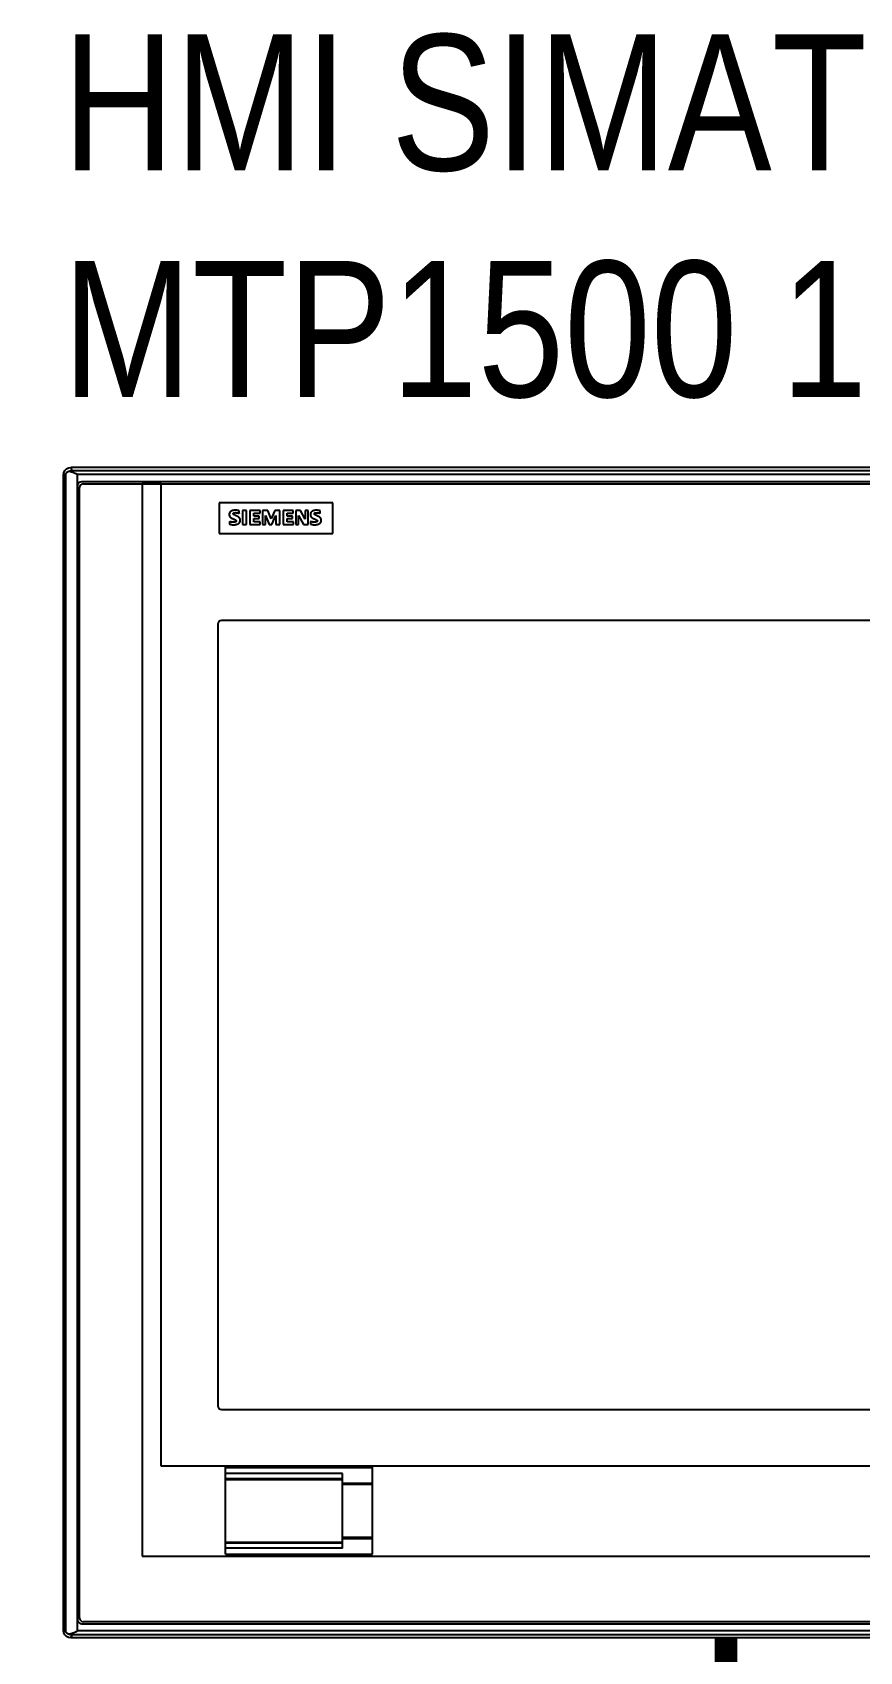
# Model space of a CAD drawing. Header units: inches. Extents: x 67578 to 72421, y -34894 to -31675.
# Drawn here: x 69810.4 to 69971.8, y -33950.2 to -33634.3 of the extents above; entities that cross this region are included whole.
import ezdxf

# ---------------------------------------------------------------- set-up
doc = ezdxf.new("R2010")
doc.units = ezdxf.units.IN
doc.header["$MEASUREMENT"] = 0
doc.linetypes.add('ACAD_ISO03W100', pattern=[30, 12, -18])
doc.layers.add('SI-General', color=7, linetype='Continuous', lineweight=5)
doc.layers.add('SI-TOPOLOGY-Ethernet', color=7, linetype='Continuous', lineweight=13, true_color=0x3cf000)
doc.styles.add('OPIS', font='ARIALN.TTF')

# ---------------------------------------------------------------- blocks, each defined once
blk = doc.blocks.new('Panel')
for p, q in [((-103.75, 0.08), (-103.75, 153.06)), ((-103.66, 152.72), (-103.75, 153.06)), ((-103.66, 152.72), (-103.66, 0.42)), ((-103.66, 152.72), (-103.66, 152.72)), ((-103.45, 153.26), (-103.45, -0.12)), ((-102.91, 153.58), (-102.89, 153.57)), ((-102.89, 153.57), (-102.87, 153.57)), ((-102.87, 153.57), (-102.86, 153.57)), ((-102.86, 153.57), (-102.84, 153.56)), ((-102.84, 153.56), (-102.82, 153.56)), ((-102.82, 153.56), (-102.8, 153.55)), ((-102.8, 153.55), (-102.79, 153.55)), ((-102.79, 153.55), (-102.77, 153.54)), ((-102.77, 153.54), (-102.74, 153.53)), ((-102.76, 154.07), (-102.64, 153.65)), ((102.76, 154.07), (-102.76, 154.07)), ((-102.74, 153.53), (-102.72, 153.52)), ((-102.72, 153.52), (-102.69, 153.51)), ((-102.66, 153.5), (-102.63, 153.49)), ((102.64, 153.65), (-102.64, 153.65)), ((-102.63, 153.49), (-102.6, 153.49)), ((-102.6, 153.49), (-102.58, 153.48)), ((-102.58, 153.48), (-102.55, 153.47)), ((-102.55, 153.47), (-102.52, 153.46)), ((-102.52, 153.46), (-102.5, 153.45)), ((-102.5, 153.45), (-102.47, 153.44)), ((-102.47, 153.44), (-102.44, 153.43)), ((-102.44, 153.43), (-102.42, 153.42)), ((-102.42, 153.42), (-102.39, 153.41)), ((-102.39, 153.41), (-102.37, 153.4)), ((-102.37, 153.4), (-102.34, 153.39)), ((-102.34, 153.39), (-102.31, 153.38)), ((-102.31, 153.38), (-102.29, 153.36)), ((-102.29, 153.36), (-102.26, 153.35)), ((-102.26, 153.35), (-102.23, 153.34)), ((-102.23, 153.34), (-102.22, 153.34)), ((-102.22, 153.34), (-102.2, 153.33)), ((-102.2, 153.33), (-102.18, 153.32)), ((-102.18, 153.32), (-102.16, 153.31)), ((-102.16, 153.31), (-102.15, 153.3)), ((-102.15, 153.3), (-102.13, 153.3)), ((-101.93, 153.15), (-101.93, 0)), ((101.93, 153.15), (-101.93, 153.15)), ((-101.86, 151.67), (-101.86, 1.47)), ((-101.6, 1.72), (-101.6, 151.42)), ((101.35, 152.18), (-101.35, 152.18)), ((-101.1, 151.92), (101.1, 151.92)), ((-93.3, 151.9), (-93.3, 9.92)), ((-90.8, 151.9), (-93.3, 151.9)), ((-90.8, 21.82), (-90.8, 151.92)), ((-83.1, 149.39), (-83.1, 145.34)), ((-68.05, 149.39), (-83.1, 149.39)), ((-80.46, 148), (-80.46, 148.35)), ((-80.05, 148.37), (-80.05, 146.54)), ((-79.48, 148.37), (-80.05, 148.37)), ((-79.48, 146.54), (-79.48, 148.37)), ((-79.05, 148.37), (-79.05, 146.54)), ((-77.71, 148.37), (-79.05, 148.37)), ((-78.53, 147.61), (-78.53, 148.04)), ((-78.53, 148.04), (-77.71, 148.04)), ((-77.71, 148.04), (-77.71, 148.37)), ((-77.36, 148.37), (-77.36, 146.54)), ((-76.69, 148.37), (-77.36, 148.37)), ((-76.21, 147.26), (-76.69, 148.37)), ((-75.76, 148.37), (-76.21, 147.26)), ((-75.09, 148.37), (-75.76, 148.37)), ((-75.09, 146.54), (-75.09, 148.37)), ((-74.66, 148.37), (-74.66, 146.54)), ((-73.3, 148.37), (-74.66, 148.37)), ((-74.12, 147.61), (-74.12, 148.04)), ((-74.12, 148.04), (-73.3, 148.04)), ((-73.3, 148.04), (-73.3, 148.37)), ((-72.97, 148.37), (-72.97, 146.54)), ((-72.36, 148.37), (-72.97, 148.37)), ((-71.72, 147.24), (-72.36, 148.37)), ((-71.72, 148.37), (-71.72, 147.24)), ((-71.33, 148.37), (-71.72, 148.37)), ((-71.33, 146.54), (-71.33, 148.37)), ((-69.73, 148.35), (-69.84, 148.37)), ((-69.73, 148), (-69.73, 148.35)), ((-68.05, 145.34), (-68.05, 149.39)), ((-81.76, 146.93), (-81.76, 146.58)), ((-80.05, 146.54), (-79.48, 146.54)), ((-79.05, 146.54), (-77.69, 146.54)), ((-77.8, 147.61), (-78.53, 147.61)), ((-78.53, 146.87), (-78.53, 147.32)), ((-78.53, 147.32), (-77.8, 147.32)), ((-77.69, 146.87), (-78.53, 146.87)), ((-77.8, 147.32), (-77.8, 147.61)), ((-77.69, 146.54), (-77.69, 146.87)), ((-77.36, 146.54), (-76.99, 146.54)), ((-76.99, 146.54), (-76.99, 147.71)), ((-76.99, 147.71), (-76.48, 146.52)), ((-76.48, 146.52), (-76.15, 146.52)), ((-76.15, 146.52), (-75.62, 147.73)), ((-75.62, 147.73), (-75.62, 146.54)), ((-75.62, 146.54), (-75.09, 146.54)), ((-74.66, 146.54), (-73.28, 146.54)), ((-73.4, 147.61), (-74.12, 147.61)), ((-74.12, 146.87), (-74.12, 147.32)), ((-74.12, 147.32), (-73.4, 147.32)), ((-73.28, 146.87), (-74.12, 146.87)), ((-73.4, 147.32), (-73.4, 147.61)), ((-73.28, 146.54), (-73.28, 146.87)), ((-72.97, 146.54), (-72.6, 146.54)), ((-72.6, 146.54), (-72.6, 147.71)), ((-72.6, 147.71), (-71.93, 146.54)), ((-71.93, 146.54), (-71.33, 146.54)), ((-71.02, 146.93), (-71.02, 146.58)), ((-83.1, 145.34), (-68.05, 145.34)), ((-83.3, 133.32), (-83.3, 29.82)), ((82.8, 133.82), (-82.8, 133.82)), ((-82.8, 29.32), (82.8, 29.32)), ((90.8, 21.82), (-90.8, 21.82)), ((-82.3, 10.17), (-82.3, 21.67)), ((-82.3, 21.67), (-62.8, 21.67)), ((-82.3, 21.65), (-62.8, 21.65)), ((-62.8, 10.17), (-62.8, 21.67)), ((-66.8, 20.87), (-82.3, 20.87)), ((-82.3, 20.17), (-66.8, 20.17)), ((-82.3, 20.05), (-66.8, 20.05)), ((-66.8, 10.98), (-66.8, 20.87)), ((-66.8, 19.59), (-62.8, 19.59)), ((-66.8, 19.42), (-62.8, 19.42)), ((-82.3, 11.78), (-66.8, 11.78)), ((-82.3, 11.68), (-66.8, 11.68)), ((-66.8, 10.98), (-82.3, 10.98)), ((-66.8, 12.43), (-62.8, 12.43)), ((-66.8, 12.26), (-62.8, 12.26)), ((-93.3, 9.92), (93.3, 9.92)), ((-82.3, 10.19), (-62.8, 10.19)), ((-82.3, 10.17), (-62.8, 10.17)), ((-103.75, 0.08), (-103.66, 0.42)), ((-103.66, 0.42), (-103.66, 0.42)), ((101.93, 0), (-101.93, 0)), ((-101.35, 0.96), (101.35, 0.96)), ((101.1, 1.22), (-101.1, 1.22)), ((-102.9, -0.43), (-102.92, -0.44)), ((-102.89, -0.43), (-102.9, -0.43)), ((-102.87, -0.42), (-102.89, -0.43)), ((-102.85, -0.42), (-102.87, -0.42)), ((-102.82, -0.41), (-102.85, -0.42)), ((-102.8, -0.4), (-102.82, -0.41)), ((-102.78, -0.4), (-102.8, -0.4)), ((-102.75, -0.39), (-102.78, -0.4)), ((-102.64, -0.51), (-102.76, -0.93)), ((102.76, -0.93), (-102.76, -0.93)), ((-102.73, -0.38), (-102.75, -0.39)), ((-102.71, -0.37), (-102.73, -0.38)), ((-102.69, -0.37), (-102.71, -0.37)), ((-102.66, -0.36), (-102.69, -0.37)), ((-102.64, -0.35), (-102.66, -0.36)), ((-102.62, -0.34), (-102.64, -0.35)), ((102.64, -0.51), (-102.64, -0.51)), ((-102.59, -0.33), (-102.62, -0.34)), ((-102.57, -0.33), (-102.59, -0.33)), ((-102.54, -0.31), (-102.57, -0.33)), ((-102.51, -0.3), (-102.54, -0.31)), ((-102.48, -0.29), (-102.51, -0.3)), ((-102.45, -0.28), (-102.48, -0.29)), ((-102.41, -0.27), (-102.45, -0.28)), ((-102.38, -0.25), (-102.41, -0.27)), ((-102.35, -0.24), (-102.38, -0.25)), ((-102.32, -0.23), (-102.35, -0.24)), ((-102.3, -0.22), (-102.32, -0.23)), ((-102.27, -0.21), (-102.3, -0.22)), ((-102.25, -0.2), (-102.27, -0.21)), ((-102.23, -0.19), (-102.25, -0.2)), ((-102.2, -0.18), (-102.23, -0.19)), ((-102.18, -0.17), (-102.2, -0.18)), ((-102.16, -0.16), (-102.18, -0.17)), ((-102.15, -0.15), (-102.16, -0.16)), ((-102.13, -0.15), (-102.15, -0.15)), ((-102.09, -0.13), (-102.11, -0.14)), ((-102.08, -0.12), (-102.09, -0.13))]:
    blk.add_line(p, q)
for points in [[(-103.75, 153.06), (-103.7, 153.38), (-103.56, 153.66), (-103.34, 153.88), (-103.06, 154.02), (-102.76, 154.07)], [(-103.45, 153.26), (-103.45, 153.25), (-103.46, 153.25), (-103.46, 153.24), (-103.46, 153.24), (-103.47, 153.24), (-103.47, 153.23), (-103.47, 153.23), (-103.48, 153.22), (-103.48, 153.22), (-103.48, 153.21), (-103.49, 153.21), (-103.49, 153.2), (-103.49, 153.2), (-103.5, 153.19), (-103.5, 153.19), (-103.5, 153.18), (-103.51, 153.18), (-103.51, 153.18), (-103.51, 153.17), (-103.52, 153.17), (-103.52, 153.16), (-103.52, 153.16), (-103.53, 153.15), (-103.53, 153.15), (-103.53, 153.14), (-103.53, 153.14), (-103.54, 153.13), (-103.54, 153.13), (-103.54, 153.12), (-103.54, 153.12), (-103.55, 153.11), (-103.55, 153.11), (-103.55, 153.11), (-103.56, 153.1), (-103.56, 153.1), (-103.56, 153.09), (-103.56, 153.09), (-103.57, 153.08), (-103.57, 153.08), (-103.57, 153.07), (-103.57, 153.07), (-103.57, 153.06), (-103.58, 153.06), (-103.58, 153.05), (-103.58, 153.05), (-103.58, 153.04), (-103.59, 153.04), (-103.59, 153.03), (-103.59, 153.03), (-103.59, 153.02), (-103.59, 153.02), (-103.6, 153.01), (-103.6, 153.01), (-103.6, 153), (-103.6, 153), (-103.6, 152.99), (-103.61, 152.99), (-103.61, 152.98), (-103.61, 152.98), (-103.61, 152.97), (-103.61, 152.97), (-103.61, 152.96), (-103.62, 152.96), (-103.62, 152.95), (-103.62, 152.95), (-103.62, 152.94), (-103.62, 152.94), (-103.62, 152.93), (-103.63, 152.93), (-103.63, 152.93), (-103.63, 152.92), (-103.63, 152.92), (-103.63, 152.91), (-103.63, 152.91), (-103.63, 152.9), (-103.64, 152.9), (-103.64, 152.89), (-103.64, 152.89), (-103.64, 152.88), (-103.64, 152.88), (-103.64, 152.87), (-103.64, 152.87), (-103.64, 152.86), (-103.64, 152.86), (-103.65, 152.85), (-103.65, 152.85), (-103.65, 152.84), (-103.65, 152.84), (-103.65, 152.83), (-103.65, 152.83), (-103.65, 152.82), (-103.65, 152.82), (-103.65, 152.81), (-103.65, 152.81), (-103.65, 152.8), (-103.65, 152.8), (-103.65, 152.79), (-103.65, 152.79), (-103.66, 152.78), (-103.66, 152.78), (-103.66, 152.77), (-103.66, 152.77), (-103.66, 152.76), (-103.66, 152.76), (-103.66, 152.75), (-103.66, 152.75), (-103.66, 152.74), (-103.66, 152.74), (-103.66, 152.73), (-103.66, 152.73), (-103.66, 152.72)], [(-102.91, 153.58), (-102.93, 153.58), (-102.94, 153.57), (-102.96, 153.57), (-102.98, 153.56), (-103, 153.56), (-103.02, 153.55), (-103.03, 153.54), (-103.05, 153.54), (-103.07, 153.53), (-103.08, 153.53), (-103.1, 153.52), (-103.12, 153.51), (-103.13, 153.5), (-103.15, 153.49), (-103.17, 153.49), (-103.18, 153.48), (-103.2, 153.47), (-103.21, 153.46), (-103.23, 153.45), (-103.25, 153.44), (-103.26, 153.43), (-103.28, 153.42), (-103.29, 153.41), (-103.31, 153.4), (-103.32, 153.39), (-103.33, 153.38), (-103.35, 153.36), (-103.36, 153.35), (-103.37, 153.34), (-103.39, 153.33), (-103.4, 153.31), (-103.41, 153.3), (-103.43, 153.29), (-103.44, 153.27), (-103.45, 153.26)], [(-102.64, 153.65), (-102.65, 153.65), (-102.66, 153.64), (-102.67, 153.64), (-102.68, 153.64), (-102.69, 153.64), (-102.7, 153.64), (-102.7, 153.64), (-102.71, 153.64), (-102.72, 153.63), (-102.73, 153.63), (-102.74, 153.63), (-102.75, 153.63), (-102.76, 153.63), (-102.76, 153.63), (-102.77, 153.62), (-102.78, 153.62), (-102.79, 153.62), (-102.8, 153.62), (-102.81, 153.61), (-102.81, 153.61), (-102.82, 153.61), (-102.83, 153.61), (-102.84, 153.6), (-102.85, 153.6), (-102.86, 153.6), (-102.87, 153.6), (-102.87, 153.59), (-102.88, 153.59), (-102.89, 153.59), (-102.9, 153.58), (-102.91, 153.58)], [(-102.69, 153.51), (-102.66, 153.51), (-102.66, 153.5)], [(-102.13, 153.3), (-102.11, 153.29), (-102.1, 153.28), (-102.09, 153.28), (-102.09, 153.28), (-102.08, 153.27), (-102.07, 153.27), (-102.06, 153.26), (-102.05, 153.26), (-102.04, 153.25), (-102.03, 153.25), (-102.03, 153.24), (-102.02, 153.24), (-102.01, 153.23), (-102, 153.23), (-101.99, 153.22), (-101.98, 153.22), (-101.98, 153.21), (-101.97, 153.21), (-101.96, 153.2), (-101.95, 153.19), (-101.95, 153.19), (-101.94, 153.18), (-101.94, 153.18), (-101.94, 153.18), (-101.93, 153.17), (-101.93, 153.17), (-101.93, 153.16), (-101.93, 153.16), (-101.93, 153.15)], [(-80.6, 148.38), (-80.64, 148.38), (-80.67, 148.39), (-80.71, 148.4), (-80.75, 148.4), (-80.78, 148.41), (-80.82, 148.41), (-80.86, 148.41), (-80.89, 148.42), (-80.93, 148.42), (-80.97, 148.42), (-81.01, 148.42), (-81.04, 148.42), (-81.08, 148.42), (-81.12, 148.42), (-81.15, 148.41), (-81.19, 148.41), (-81.23, 148.4), (-81.26, 148.4), (-81.3, 148.39), (-81.33, 148.38), (-81.37, 148.37), (-81.4, 148.36), (-81.42, 148.35), (-81.44, 148.34), (-81.46, 148.33), (-81.47, 148.33), (-81.49, 148.32), (-81.51, 148.31), (-81.52, 148.3), (-81.54, 148.29), (-81.55, 148.28), (-81.57, 148.27), (-81.58, 148.26), (-81.6, 148.25), (-81.61, 148.24), (-81.63, 148.22), (-81.64, 148.21), (-81.65, 148.2), (-81.66, 148.18), (-81.68, 148.17), (-81.69, 148.15), (-81.7, 148.14), (-81.71, 148.12), (-81.72, 148.11), (-81.73, 148.09), (-81.73, 148.07), (-81.74, 148.06), (-81.75, 148.04), (-81.76, 148.02), (-81.76, 148.01), (-81.77, 147.99), (-81.77, 147.97), (-81.77, 147.95), (-81.78, 147.93), (-81.78, 147.91), (-81.78, 147.9), (-81.78, 147.88), (-81.78, 147.86), (-81.78, 147.84), (-81.78, 147.82), (-81.78, 147.8), (-81.78, 147.78), (-81.78, 147.77), (-81.77, 147.75), (-81.77, 147.73), (-81.77, 147.71), (-81.76, 147.69), (-81.76, 147.68), (-81.75, 147.66), (-81.74, 147.64), (-81.73, 147.62), (-81.73, 147.61), (-81.72, 147.59), (-81.71, 147.58), (-81.7, 147.56), (-81.69, 147.55), (-81.67, 147.53), (-81.66, 147.52), (-81.65, 147.5), (-81.64, 147.49), (-81.62, 147.48), (-81.61, 147.46), (-81.6, 147.45), (-81.58, 147.44), (-81.57, 147.43), (-81.55, 147.42), (-81.54, 147.41), (-81.52, 147.4), (-81.49, 147.38), (-81.46, 147.36), (-81.43, 147.34), (-81.39, 147.33), (-81.36, 147.31), (-81.32, 147.3), (-81.29, 147.28), (-81.26, 147.27), (-81.16, 147.22)], [(-80.95, 147.72), (-80.99, 147.74), (-81.02, 147.75), (-81.05, 147.77), (-81.09, 147.79), (-81.12, 147.8), (-81.14, 147.81), (-81.15, 147.82), (-81.17, 147.83), (-81.18, 147.84), (-81.2, 147.85), (-81.21, 147.87), (-81.22, 147.87), (-81.22, 147.88), (-81.23, 147.89), (-81.23, 147.9), (-81.24, 147.91), (-81.24, 147.91), (-81.25, 147.92), (-81.25, 147.93), (-81.25, 147.94), (-81.25, 147.95), (-81.25, 147.96), (-81.25, 147.97), (-81.25, 147.98), (-81.24, 147.99), (-81.24, 147.99), (-81.24, 148), (-81.23, 148.01), (-81.22, 148.02), (-81.22, 148.02), (-81.21, 148.03), (-81.2, 148.03), (-81.19, 148.04), (-81.18, 148.05), (-81.16, 148.06), (-81.14, 148.06), (-81.13, 148.07), (-81.11, 148.07), (-81.09, 148.08), (-81.07, 148.08), (-81.05, 148.09), (-81.04, 148.09), (-81.02, 148.09), (-81, 148.1), (-80.98, 148.1), (-80.96, 148.1), (-80.94, 148.1), (-80.93, 148.1), (-80.89, 148.1), (-80.85, 148.09), (-80.81, 148.09), (-80.78, 148.08), (-80.74, 148.08), (-80.71, 148.07), (-80.67, 148.06), (-80.63, 148.05), (-80.6, 148.04), (-80.56, 148.03), (-80.53, 148.02), (-80.49, 148.01), (-80.46, 148)], [(-80.46, 148.35), (-80.53, 148.36), (-80.6, 148.38)], [(-69.84, 148.37), (-69.88, 148.38), (-69.91, 148.38), (-69.95, 148.39), (-69.99, 148.39), (-70.02, 148.4), (-70.06, 148.4), (-70.09, 148.41), (-70.13, 148.41), (-70.17, 148.41), (-70.2, 148.42), (-70.24, 148.42), (-70.28, 148.42), (-70.31, 148.42), (-70.35, 148.41), (-70.39, 148.41), (-70.42, 148.41), (-70.46, 148.4), (-70.5, 148.4), (-70.53, 148.39), (-70.57, 148.38), (-70.6, 148.37), (-70.64, 148.36), (-70.67, 148.34), (-70.69, 148.34), (-70.71, 148.33), (-70.72, 148.32), (-70.74, 148.31), (-70.76, 148.3), (-70.77, 148.3), (-70.79, 148.29), (-70.8, 148.28), (-70.82, 148.27), (-70.83, 148.26), (-70.85, 148.24), (-70.86, 148.23), (-70.88, 148.22), (-70.89, 148.21), (-70.9, 148.19), (-70.92, 148.18), (-70.93, 148.17), (-70.94, 148.15), (-70.95, 148.14), (-70.96, 148.12), (-70.97, 148.11), (-70.98, 148.09), (-70.99, 148.07), (-71, 148.06), (-71, 148.04), (-71.01, 148.02), (-71.02, 148.01), (-71.02, 147.99), (-71.03, 147.97), (-71.03, 147.95), (-71.03, 147.93), (-71.04, 147.92), (-71.04, 147.9), (-71.04, 147.88), (-71.04, 147.86), (-71.04, 147.84), (-71.04, 147.82), (-71.04, 147.81), (-71.04, 147.79), (-71.04, 147.77), (-71.03, 147.75), (-71.03, 147.73), (-71.03, 147.71), (-71.02, 147.7), (-71.01, 147.68), (-71.01, 147.66), (-71, 147.64), (-70.99, 147.63), (-70.99, 147.61), (-70.98, 147.6), (-70.97, 147.58), (-70.96, 147.56), (-70.95, 147.55), (-70.93, 147.53), (-70.92, 147.52), (-70.91, 147.51), (-70.9, 147.49), (-70.89, 147.48), (-70.87, 147.47), (-70.86, 147.45), (-70.84, 147.44), (-70.83, 147.43), (-70.81, 147.42), (-70.8, 147.41), (-70.78, 147.4), (-70.77, 147.39), (-70.74, 147.37), (-70.7, 147.35), (-70.67, 147.34), (-70.64, 147.32), (-70.61, 147.31), (-70.57, 147.29), (-70.54, 147.28), (-70.5, 147.26), (-70.4, 147.22)], [(-70.15, 147.69), (-70.23, 147.72), (-70.27, 147.74), (-70.31, 147.75), (-70.34, 147.77), (-70.38, 147.79), (-70.4, 147.8), (-70.42, 147.81), (-70.43, 147.82), (-70.45, 147.84), (-70.47, 147.85), (-70.47, 147.86), (-70.48, 147.86), (-70.49, 147.87), (-70.49, 147.88), (-70.5, 147.89), (-70.5, 147.9), (-70.51, 147.91), (-70.51, 147.92), (-70.51, 147.93), (-70.52, 147.94), (-70.52, 147.95), (-70.51, 147.96), (-70.51, 147.97), (-70.51, 147.98), (-70.51, 147.99), (-70.5, 148), (-70.5, 148.01), (-70.49, 148.02), (-70.48, 148.03), (-70.47, 148.03), (-70.47, 148.04), (-70.46, 148.05), (-70.45, 148.05), (-70.44, 148.06), (-70.43, 148.06), (-70.42, 148.06), (-70.4, 148.07), (-70.38, 148.08), (-70.36, 148.08), (-70.34, 148.08), (-70.32, 148.09), (-70.3, 148.09), (-70.28, 148.09), (-70.26, 148.09), (-70.22, 148.09), (-70.17, 148.09), (-70.13, 148.09), (-70.09, 148.09), (-70.05, 148.08), (-70.01, 148.08), (-69.97, 148.07), (-69.93, 148.06), (-69.89, 148.05), (-69.85, 148.04), (-69.81, 148.03), (-69.77, 148.01), (-69.73, 148)], [(-81.76, 146.58), (-81.73, 146.57), (-81.69, 146.56), (-81.66, 146.55), (-81.62, 146.54), (-81.58, 146.53), (-81.55, 146.52), (-81.51, 146.52), (-81.47, 146.51), (-81.44, 146.51), (-81.4, 146.5), (-81.36, 146.5), (-81.33, 146.49), (-81.29, 146.49), (-81.25, 146.49), (-81.22, 146.49), (-81.18, 146.49), (-81.14, 146.49), (-81.1, 146.49), (-81.07, 146.49), (-81.03, 146.5), (-80.99, 146.5), (-80.96, 146.51), (-80.92, 146.51), (-80.88, 146.52), (-80.85, 146.53), (-80.81, 146.54), (-80.78, 146.55), (-80.74, 146.56), (-80.71, 146.58), (-80.67, 146.59), (-80.64, 146.61), (-80.61, 146.63), (-80.59, 146.63), (-80.58, 146.64), (-80.56, 146.65), (-80.54, 146.66), (-80.53, 146.68), (-80.52, 146.69), (-80.5, 146.7), (-80.49, 146.71), (-80.47, 146.72), (-80.46, 146.74), (-80.45, 146.75), (-80.44, 146.77), (-80.42, 146.78), (-80.41, 146.8), (-80.4, 146.81), (-80.39, 146.83), (-80.38, 146.84), (-80.38, 146.86), (-80.37, 146.88), (-80.36, 146.89), (-80.36, 146.91), (-80.35, 146.93), (-80.35, 146.95), (-80.34, 146.97), (-80.34, 146.98), (-80.33, 147), (-80.33, 147.02), (-80.33, 147.04), (-80.33, 147.06), (-80.33, 147.08), (-80.33, 147.09), (-80.33, 147.11), (-80.33, 147.13), (-80.33, 147.15), (-80.34, 147.17), (-80.34, 147.19), (-80.34, 147.21), (-80.35, 147.22), (-80.35, 147.24), (-80.36, 147.26), (-80.36, 147.28), (-80.37, 147.29), (-80.38, 147.31), (-80.39, 147.33), (-80.4, 147.34), (-80.41, 147.36), (-80.42, 147.38), (-80.43, 147.39), (-80.44, 147.41), (-80.45, 147.42), (-80.46, 147.43), (-80.47, 147.45), (-80.49, 147.46), (-80.5, 147.47), (-80.51, 147.49), (-80.53, 147.5), (-80.54, 147.51), (-80.56, 147.52), (-80.57, 147.53), (-80.59, 147.54), (-80.62, 147.56), (-80.65, 147.58), (-80.68, 147.6), (-80.72, 147.61), (-80.75, 147.63), (-80.78, 147.65), (-80.82, 147.66), (-80.85, 147.68), (-80.88, 147.69), (-80.95, 147.72)], [(-81.16, 147.22), (-81.12, 147.21), (-81.09, 147.19), (-81.05, 147.18), (-81.02, 147.16), (-80.99, 147.14), (-80.97, 147.14), (-80.96, 147.13), (-80.94, 147.12), (-80.93, 147.1), (-80.91, 147.09), (-80.9, 147.08), (-80.89, 147.07), (-80.89, 147.07), (-80.88, 147.06), (-80.88, 147.05), (-80.87, 147.04), (-80.87, 147.03), (-80.86, 147.02), (-80.86, 147.02), (-80.86, 147.01), (-80.86, 147), (-80.86, 146.99), (-80.86, 146.98), (-80.86, 146.97), (-80.87, 146.96), (-80.87, 146.95), (-80.88, 146.94), (-80.88, 146.94), (-80.89, 146.93), (-80.9, 146.92), (-80.9, 146.92), (-80.91, 146.91), (-80.92, 146.91), (-80.93, 146.9), (-80.95, 146.89), (-80.97, 146.88), (-80.98, 146.87), (-81, 146.87), (-81.02, 146.86), (-81.04, 146.86), (-81.06, 146.85), (-81.07, 146.85), (-81.11, 146.84), (-81.15, 146.84), (-81.18, 146.84), (-81.22, 146.83), (-81.26, 146.83), (-81.29, 146.83), (-81.33, 146.83), (-81.37, 146.84), (-81.4, 146.84), (-81.44, 146.84), (-81.48, 146.85), (-81.51, 146.86), (-81.55, 146.86), (-81.59, 146.87), (-81.62, 146.88), (-81.66, 146.89), (-81.69, 146.9), (-81.73, 146.91), (-81.76, 146.93)], [(-71.02, 146.58), (-70.98, 146.57), (-70.94, 146.56), (-70.9, 146.55), (-70.86, 146.54), (-70.82, 146.53), (-70.78, 146.52), (-70.74, 146.51), (-70.69, 146.51), (-70.65, 146.5), (-70.61, 146.5), (-70.57, 146.5), (-70.53, 146.49), (-70.49, 146.49), (-70.45, 146.49), (-70.41, 146.49), (-70.36, 146.49), (-70.32, 146.5), (-70.28, 146.5), (-70.24, 146.51), (-70.2, 146.51), (-70.16, 146.52), (-70.12, 146.53), (-70.08, 146.54), (-70.04, 146.55), (-70.02, 146.56), (-70, 146.57), (-69.98, 146.57), (-69.96, 146.58), (-69.94, 146.59), (-69.92, 146.6), (-69.91, 146.61), (-69.89, 146.62), (-69.87, 146.63), (-69.85, 146.64), (-69.83, 146.65), (-69.82, 146.66), (-69.8, 146.68), (-69.78, 146.69), (-69.77, 146.7), (-69.75, 146.72), (-69.74, 146.73), (-69.72, 146.75), (-69.71, 146.76), (-69.7, 146.78), (-69.69, 146.79), (-69.67, 146.81), (-69.66, 146.83), (-69.65, 146.85), (-69.64, 146.87), (-69.64, 146.89), (-69.63, 146.91), (-69.62, 146.93), (-69.62, 146.95), (-69.61, 146.97), (-69.61, 146.99), (-69.61, 147.01), (-69.6, 147.03), (-69.6, 147.05), (-69.6, 147.07), (-69.6, 147.09), (-69.6, 147.11), (-69.6, 147.13), (-69.61, 147.15), (-69.61, 147.17), (-69.61, 147.19), (-69.62, 147.21), (-69.62, 147.23), (-69.63, 147.25), (-69.64, 147.27), (-69.64, 147.29), (-69.65, 147.31), (-69.66, 147.33), (-69.67, 147.35), (-69.68, 147.37), (-69.69, 147.38), (-69.71, 147.4), (-69.72, 147.42), (-69.73, 147.43), (-69.75, 147.45), (-69.76, 147.46), (-69.78, 147.48), (-69.79, 147.49), (-69.81, 147.5), (-69.82, 147.52), (-69.84, 147.53), (-69.86, 147.54), (-69.88, 147.55), (-69.89, 147.56), (-69.93, 147.58), (-69.97, 147.6), (-70, 147.62), (-70.04, 147.64), (-70.08, 147.65), (-70.12, 147.67), (-70.15, 147.69)], [(-70.4, 147.22), (-70.37, 147.2), (-70.33, 147.19), (-70.3, 147.17), (-70.27, 147.16), (-70.24, 147.14), (-70.22, 147.13), (-70.2, 147.12), (-70.19, 147.11), (-70.17, 147.1), (-70.16, 147.09), (-70.15, 147.08), (-70.15, 147.08), (-70.14, 147.07), (-70.13, 147.06), (-70.13, 147.05), (-70.12, 147.05), (-70.12, 147.04), (-70.12, 147.03), (-70.11, 147.02), (-70.11, 147.01), (-70.11, 147), (-70.11, 146.99), (-70.11, 146.98), (-70.12, 146.98), (-70.12, 146.97), (-70.12, 146.96), (-70.13, 146.95), (-70.13, 146.94), (-70.14, 146.94), (-70.15, 146.93), (-70.15, 146.92), (-70.16, 146.92), (-70.17, 146.91), (-70.18, 146.91), (-70.19, 146.9), (-70.21, 146.89), (-70.23, 146.88), (-70.24, 146.88), (-70.26, 146.87), (-70.28, 146.87), (-70.3, 146.86), (-70.33, 146.85), (-70.37, 146.85), (-70.4, 146.84), (-70.44, 146.84), (-70.48, 146.84), (-70.51, 146.84), (-70.55, 146.84), (-70.59, 146.84), (-70.63, 146.84), (-70.66, 146.84), (-70.7, 146.85), (-70.73, 146.85), (-70.77, 146.86), (-70.81, 146.86), (-70.84, 146.87), (-70.88, 146.88), (-70.91, 146.89), (-70.95, 146.9), (-70.98, 146.92), (-71.02, 146.93)], [(-102.76, -0.93), (-103.06, -0.88), (-103.34, -0.74), (-103.56, -0.52), (-103.7, -0.23), (-103.75, 0.08)], [(-103.66, 0.42), (-103.66, 0.42), (-103.66, 0.41), (-103.66, 0.41), (-103.66, 0.4), (-103.66, 0.39), (-103.66, 0.39), (-103.66, 0.38), (-103.66, 0.38), (-103.66, 0.37), (-103.66, 0.37), (-103.66, 0.36), (-103.66, 0.36), (-103.65, 0.35), (-103.65, 0.35), (-103.65, 0.34), (-103.65, 0.34), (-103.65, 0.34), (-103.65, 0.33), (-103.65, 0.33), (-103.65, 0.32), (-103.65, 0.32), (-103.65, 0.31), (-103.65, 0.31), (-103.65, 0.3), (-103.65, 0.3), (-103.65, 0.29), (-103.64, 0.29), (-103.64, 0.28), (-103.64, 0.28), (-103.64, 0.27), (-103.64, 0.27), (-103.64, 0.26), (-103.64, 0.26), (-103.64, 0.25), (-103.64, 0.25), (-103.63, 0.24), (-103.63, 0.24), (-103.63, 0.23), (-103.63, 0.23), (-103.63, 0.22), (-103.63, 0.22), (-103.63, 0.21), (-103.62, 0.21), (-103.62, 0.2), (-103.62, 0.2), (-103.62, 0.19), (-103.62, 0.19), (-103.62, 0.18), (-103.61, 0.18), (-103.61, 0.17), (-103.61, 0.17), (-103.61, 0.16), (-103.61, 0.16), (-103.61, 0.15), (-103.6, 0.15), (-103.6, 0.14), (-103.6, 0.14), (-103.6, 0.13), (-103.6, 0.13), (-103.59, 0.12), (-103.59, 0.12), (-103.59, 0.11), (-103.59, 0.11), (-103.59, 0.1), (-103.58, 0.1), (-103.58, 0.09), (-103.58, 0.09), (-103.58, 0.08), (-103.57, 0.08), (-103.57, 0.07), (-103.57, 0.07), (-103.57, 0.06), (-103.57, 0.06), (-103.56, 0.06), (-103.56, 0.05), (-103.56, 0.05), (-103.56, 0.04), (-103.55, 0.04), (-103.55, 0.03), (-103.55, 0.03), (-103.54, 0.02), (-103.54, 0.02), (-103.54, 0.01), (-103.54, 0.01), (-103.53, 0), (-103.53, 0), (-103.53, -0.01), (-103.53, -0.01), (-103.52, -0.02), (-103.52, -0.02), (-103.52, -0.02), (-103.51, -0.03), (-103.51, -0.03), (-103.51, -0.04), (-103.5, -0.04), (-103.5, -0.05), (-103.5, -0.05), (-103.49, -0.06), (-103.49, -0.06), (-103.49, -0.07), (-103.48, -0.07), (-103.48, -0.08), (-103.48, -0.08), (-103.47, -0.08), (-103.47, -0.09), (-103.47, -0.09), (-103.46, -0.1), (-103.46, -0.1), (-103.46, -0.11), (-103.45, -0.11), (-103.45, -0.12)], [(-103.45, -0.12), (-103.44, -0.13), (-103.43, -0.14), (-103.42, -0.15), (-103.41, -0.17), (-103.39, -0.18), (-103.38, -0.19), (-103.37, -0.2), (-103.36, -0.21), (-103.35, -0.22), (-103.34, -0.23), (-103.32, -0.24), (-103.31, -0.25), (-103.3, -0.26), (-103.29, -0.27), (-103.27, -0.28), (-103.26, -0.29), (-103.25, -0.3), (-103.23, -0.31), (-103.22, -0.32), (-103.2, -0.32), (-103.19, -0.33), (-103.18, -0.34), (-103.16, -0.35), (-103.15, -0.36), (-103.13, -0.36), (-103.12, -0.37), (-103.1, -0.38), (-103.09, -0.38), (-103.07, -0.39), (-103.06, -0.39), (-103.04, -0.4), (-103.03, -0.41), (-103.01, -0.41), (-103, -0.42), (-102.98, -0.42), (-102.96, -0.42), (-102.95, -0.43), (-102.93, -0.43), (-102.92, -0.44)], [(-102.92, -0.44), (-102.91, -0.44), (-102.9, -0.44), (-102.89, -0.45), (-102.88, -0.45), (-102.87, -0.45), (-102.86, -0.46), (-102.86, -0.46), (-102.85, -0.46), (-102.84, -0.47), (-102.83, -0.47), (-102.82, -0.47), (-102.81, -0.47), (-102.8, -0.48), (-102.79, -0.48), (-102.79, -0.48), (-102.78, -0.48), (-102.77, -0.48), (-102.76, -0.49), (-102.75, -0.49), (-102.74, -0.49), (-102.73, -0.49), (-102.72, -0.49), (-102.72, -0.5), (-102.71, -0.5), (-102.7, -0.5), (-102.69, -0.5), (-102.68, -0.5), (-102.67, -0.5), (-102.66, -0.5), (-102.65, -0.51), (-102.64, -0.51)], [(-102.11, -0.14), (-102.13, -0.14), (-102.13, -0.15)], [(-101.93, 0), (-101.93, 0), (-101.93, -0.01), (-101.93, -0.01), (-101.93, -0.02), (-101.94, -0.02), (-101.94, -0.02), (-101.94, -0.03), (-101.94, -0.03), (-101.95, -0.04), (-101.95, -0.04), (-101.96, -0.05), (-101.97, -0.06), (-101.97, -0.06), (-101.98, -0.07), (-101.99, -0.07), (-102, -0.08), (-102, -0.08), (-102.01, -0.08), (-102.02, -0.09), (-102.03, -0.09), (-102.03, -0.1), (-102.04, -0.1), (-102.05, -0.11), (-102.06, -0.11), (-102.06, -0.11), (-102.07, -0.12), (-102.08, -0.12)]]:
    blk.add_lwpolyline(points)
for centre, radius, start, end in [((-101.35, 151.67), 0.51, 90, 180), ((-101.1, 151.42), 0.5, 90, 180), ((-82.8, 133.32), 0.5, 90, 180), ((-82.8, 29.82), 0.5, 180, 270), ((-101.35, 1.47), 0.51, 180, 270), ((-101.1, 1.72), 0.5, 180, 270)]:
    blk.add_arc(centre, radius, start, end)

msp = doc.modelspace()

# ---------------------------------------------------------------- linework, layer by layer
at = {"layer": 'SI-TOPOLOGY-Ethernet', "linetype": 'ACAD_ISO03W100', "ltscale": 0.01, "const_width": 4.42, "flags": 128}
msp.add_lwpolyline([(69624.19, -33923.79), (69624.19, -34080.53), (69945.76, -34080.53), (69945.76, -33947.56)], dxfattribs=at)

# ---------------------------------------------------------------- block references
at = {"xscale": 1.473149302004278, "yscale": 1.473149302004278, "zscale": 1.473149302004278}
msp.add_blockref('Panel', (69969.3, -33946.19), dxfattribs=at)

# ---------------------------------------------------------------- texts
at = {"layer": 'SI-General', "ltscale": 0.01, "insert": (69816.28, -33634.73), "char_height": 26.5167, "width": 215.598, "attachment_point": 1, "style": 'OPIS'}
msp.add_mtext('HMI{\\fArial Narrow|b0|i0|c238|p34; SIMATIC\\PMTP1500 15.6"}', dxfattribs=at)

doc.saveas('drawing.dxf')
